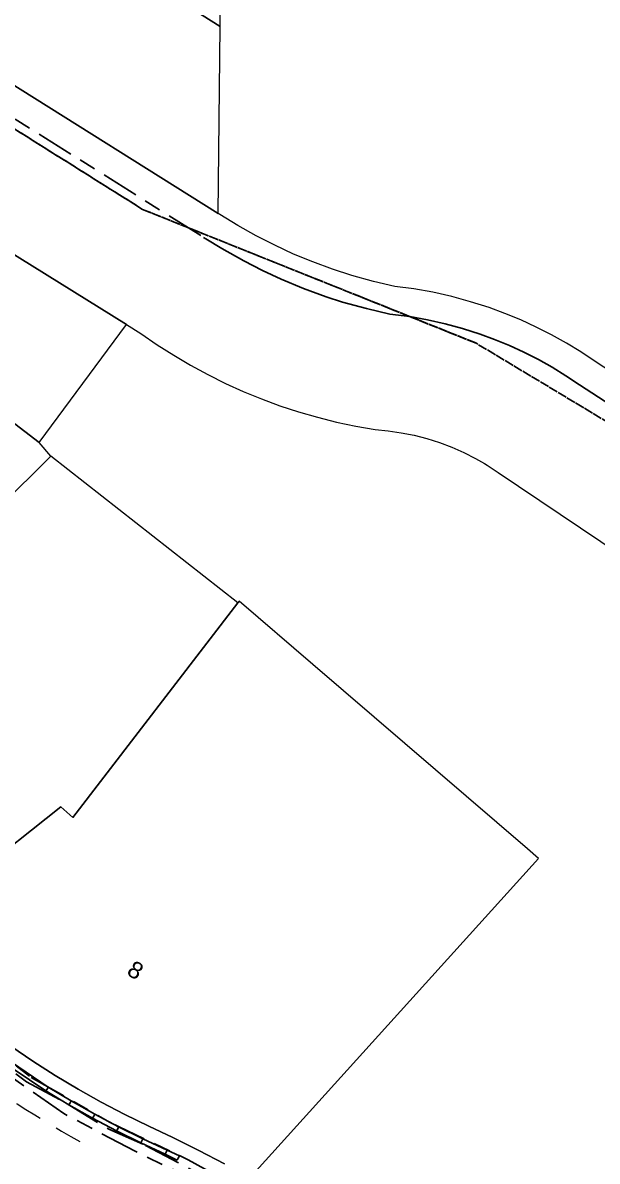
# Model space of a CAD drawing. Header units: metres. Extents: x 314728 to 315901, y 6265229 to 6266735.
# Drawn here: x 315578.6 to 315640, y 6265918 to 6266039.6 of the extents above; entities that cross this region are included whole.
import ezdxf

# ---------------------------------------------------------------- set-up
doc = ezdxf.new("R2010")
doc.units = ezdxf.units.M
for name, pattern in [('Cable Exist OH', [1, 1, 0]), ('Cable Exist UG', [8.2, 4, -1.2, 1.8, -1.2]), ('Dash', [5, 3, -2])]:
    doc.linetypes.add(name, pattern=pattern)
for name, color, linetype, lineweight in [('Cadastre Developer_SP_EXT', 250, 'Continuous', 5), ('Cadastre Land Parcels_SP_EXT', 250, 'Continuous', 5), ('Cadastre Roads_SP_EXT', 250, 'Continuous', 5)]:
    doc.layers.add(name, color=color, linetype=linetype, lineweight=lineweight)
for name, color, linetype in [('Duct_SP_EXT', 7, 'Continuous'), ('Mains_HV_EXT', 7, 'Continuous'), ('Mains_LV_EXT', 7, 'Continuous'), ('Mains_SL_EXT', 7, 'Continuous')]:
    doc.layers.add(name, color=color, linetype=linetype)
doc.styles.get("Standard").update_dxf_attribs({"font": 'arial.ttf'})

msp = doc.modelspace()

# ---------------------------------------------------------------- linework, layer by layer
at = {"layer": 'Cadastre Developer_SP_EXT', "linetype": 'Dash'}
msp.add_lwpolyline([(315569.8, 6265929.98, 0.039813), (315584.72, 6265920.09)], format="xyb", dxfattribs=at)
at = {"layer": 'Cadastre Land Parcels_SP_EXT', "linetype": 'Continuous'}
for points in [[(315583.12, 6266069.79), (315576.42, 6266059.62), (315575.44, 6266059.42), (315553.81, 6266073.15), (315553.87, 6266068.12), (315599.71, 6266039.26), (315599.67, 6266059.24), (315583.12, 6266069.79)], [(315599.5, 6266019.27), (315599.71, 6266039.26), (315553.87, 6266068.12), (315554.07, 6266047.79), (315599.5, 6266019.27)], [(315589.71, 6266007.39), (315555.18, 6266028.85), (315552.53, 6266027.34), (315552.22, 6266016.79), (315552, 6266016.53), (315580.36, 6265994.8), (315589.71, 6266007.39)], [(315581.6, 6265993.33), (315580.36, 6265994.8), (315552, 6266016.53), (315541.28, 6266003.84), (315565.11, 6265976.97), (315581.6, 6265993.33)], [(315581.6, 6265993.33), (315565.11, 6265976.97), (315541.28, 6266003.84), (315537.94, 6265999.88), (315567.65, 6265965.58), (315556.6, 6265952.8), (315558.36, 6265949.59), (315559.35, 6265947.97), (315560.45, 6265946.37), (315561.9, 6265944.27), (315563, 6265942.7), (315564.18, 6265941.18), (315582.69, 6265955.84), (315583.98, 6265954.71), (315601.62, 6265977.65), (315581.6, 6265993.33)]]:
    msp.add_lwpolyline(points, close=True, dxfattribs=at)
for points in [[(315602.9, 6265916.2), (315633.75, 6265950.35), (315632.56, 6265951.38), (315609.62, 6265971.05), (315609.62, 6265971.05), (315601.74, 6265977.82), (315601.62, 6265977.65), (315583.98, 6265954.71), (315582.69, 6265955.84), (315564.18, 6265941.18)], [(315577.34, 6265930.28), (315579.69, 6265928.68), (315582.09, 6265927.15), (315584.53, 6265925.68), (315587.01, 6265924.29), (315589.53, 6265922.96), (315592.08, 6265921.71), (315594.67, 6265920.5), (315597.45, 6265919.13), (315600.19, 6265917.71)]]:
    msp.add_lwpolyline(points, dxfattribs=at)
at = {"layer": 'Cadastre Roads_SP_EXT', "linetype": 'Continuous'}
for points in [[(315642.58, 6266001.64), (315639.8, 6266003.46), (315638.28, 6266004.47), (315636.72, 6266005.42), (315635.13, 6266006.31), (315633.5, 6266007.13), (315631.84, 6266007.89), (315630.16, 6266008.58), (315628.47, 6266009.2), (315626.48, 6266009.84), (315624.48, 6266010.38), (315622.46, 6266010.84), (315620.43, 6266011.2), (315618.38, 6266011.47), (315616.09, 6266012), (315613.8, 6266012.63), (315611.71, 6266013.31), (315609.61, 6266014.08), (315607.56, 6266014.93), (315605.54, 6266015.87), (315603.55, 6266016.88), (315601.62, 6266017.98), (315599.68, 6266019.16), (315599.5, 6266019.27), (315554.07, 6266047.79)], [(315555.18, 6266028.85), (315589.71, 6266007.39), (315591.25, 6266006.44), (315592.98, 6266005.24), (315594.75, 6266004.11), (315596.55, 6266003.04), (315598.4, 6266002.04), (315600.28, 6266001.1), (315602.19, 6266000.24), (315604.13, 6265999.44), (315606.1, 6265998.72), (315608.09, 6265998.06), (315610.11, 6265997.48), (315612.15, 6265996.98), (315614.2, 6265996.54), (315616.27, 6265996.18), (315617.67, 6265996.05), (315619.06, 6265995.84), (315620.44, 6265995.56), (315621.81, 6265995.21), (315623.15, 6265994.78), (315624.47, 6265994.28), (315625.76, 6265993.71), (315627.02, 6265993.08), (315627.97, 6265992.53), (315628.24, 6265992.38), (315629.42, 6265991.58), (315653.65, 6265975.3)], [(315600.19, 6265917.71), (315597.45, 6265919.13), (315594.67, 6265920.5), (315592.08, 6265921.71), (315589.53, 6265922.96), (315587.01, 6265924.29), (315584.53, 6265925.68), (315582.09, 6265927.15), (315579.69, 6265928.68), (315577.34, 6265930.28)]]:
    msp.add_lwpolyline(points, dxfattribs=at)
at = {"layer": 'Duct_SP_EXT'}
for p, q in [((315573.94, 6265930.31), (315581.09, 6265925.49)), ((315574.23, 6265930.7), (315581.34, 6265925.89)), ((315581.09, 6265925.49), (315581.21, 6265925.69)), ((315581.09, 6265925.49), (315583.55, 6265924.01)), ((315581.34, 6265925.89), (315581.21, 6265925.69)), ((315581.34, 6265925.89), (315583.8, 6265924.42)), ((315583.55, 6265924.01), (315583.68, 6265924.21)), ((315583.55, 6265924.01), (315586.08, 6265922.59)), ((315583.8, 6265924.42), (315583.68, 6265924.21)), ((315583.8, 6265924.42), (315586.31, 6265923.01)), ((315586.08, 6265922.59), (315586.2, 6265922.8)), ((315586.08, 6265922.59), (315588.65, 6265921.23)), ((315586.31, 6265923.01), (315586.2, 6265922.8)), ((315586.31, 6265923.01), (315588.86, 6265921.66)), ((315588.65, 6265921.23), (315588.76, 6265921.45)), ((315588.65, 6265921.23), (315591.24, 6265919.96)), ((315588.86, 6265921.66), (315588.76, 6265921.45)), ((315588.86, 6265921.66), (315591.45, 6265920.39)), ((315591.24, 6265919.96), (315591.35, 6265920.17)), ((315591.24, 6265919.96), (315593.83, 6265918.75)), ((315591.45, 6265920.39), (315591.35, 6265920.17)), ((315591.45, 6265920.39), (315594.04, 6265919.18)), ((315593.83, 6265918.75), (315593.93, 6265918.96)), ((315593.83, 6265918.75), (315595.13, 6265918.11)), ((315594.04, 6265919.18), (315593.93, 6265918.96)), ((315594.04, 6265919.18), (315595.35, 6265918.54)), ((315595.13, 6265918.11), (315595.24, 6265918.32)), ((315595.35, 6265918.54), (315595.24, 6265918.32))]:
    msp.add_line(p, q, dxfattribs=at)
at = {"layer": 'Mains_HV_EXT', "linetype": 'Cable Exist OH'}
msp.add_lwpolyline([(315658.37, 6265986.6), (315627.03, 6266005.43), (315591.43, 6266019.7), (315550.75, 6266045.24), (315549.78, 6266075.83)], dxfattribs=at)
at = {"layer": 'Mains_HV_EXT', "linetype": 'Cable Exist UG'}
for points in [[(315566.47, 6266036.47), (315597.93, 6266016.71), (315598.17, 6266016.57), (315599.91, 6266015.51), (315602.25, 6266014.19), (315604.23, 6266013.17), (315606.25, 6266012.23), (315608.61, 6266011.25), (315611.05, 6266010.35), (315612.79, 6266009.79), (315615.35, 6266009.11), (315617.85, 6266008.51), (315619.97, 6266008.25), (315621.87, 6266007.89), (315623.75, 6266007.47), (315625.63, 6266006.97), (315627.49, 6266006.37), (315629.05, 6266005.79), (315630.65, 6266005.15), (315632.19, 6266004.43), (315633.73, 6266003.65), (315635.19, 6266002.85), (315636.65, 6266001.93), (315638.13, 6266000.97), (315641.81, 6265998.55)], [(315635.32, 6265883), (315629.22, 6265890.82), (315622.95, 6265897.46), (315615.76, 6265903.85), (315610.73, 6265907.67), (315604.51, 6265911.76), (315598.2, 6265915.36), (315590.62, 6265919.06), (315583, 6265923.07), (315566.99, 6265934.29)]]:
    msp.add_lwpolyline(points, dxfattribs=at)
at = {"layer": 'Mains_LV_EXT', "linetype": 'Cable Exist OH'}
msp.add_lwpolyline([(315550.75, 6266045.24), (315591.43, 6266019.7)], dxfattribs=at)
at = {"layer": 'Mains_LV_EXT', "linetype": 'Cable Exist UG'}
msp.add_lwpolyline([(315573.86, 6265943.78), (315566.46, 6265936.51), (315573.75, 6265930.47), (315579.03, 6265926.46), (315583.2, 6265924.21), (315587.8, 6265921.41), (315591.73, 6265919.67), (315604.39, 6265912.94), (315604.9, 6265911.07), (315606.92, 6265909.7), (315608.79, 6265910.12), (315615.45, 6265905.25), (315618.58, 6265902.91), (315624.69, 6265897.16), (315631.6, 6265889.25), (315637.32, 6265881.96), (315637.36, 6265880.18), (315639.63, 6265878.67), (315641.17, 6265879.57), (315647.55, 6265875.96)], dxfattribs=at)
at = {"layer": 'Mains_SL_EXT', "linetype": 'Cable Exist OH'}
msp.add_lwpolyline([(315550.75, 6266045.24), (315591.43, 6266019.7), (315627.09, 6266005.39)], dxfattribs=at)
at = {"layer": 'Mains_SL_EXT', "linetype": 'Cable Exist UG'}
msp.add_lwpolyline([(315561.3, 6265941.4), (315565.94, 6265937.76), (315573.75, 6265931.32), (315579.52, 6265926.94), (315587.97, 6265922.11), (315596.29, 6265918.14), (315605.35, 6265913.11), (315606.65, 6265911.57)], dxfattribs=at)

# ---------------------------------------------------------------- texts
at = {"layer": 'Cadastre Land Parcels_SP_EXT'}
msp.add_text('8', height=1.8, rotation=329.1556, dxfattribs=at).set_placement((315589.61, 6265937.99))

doc.saveas('drawing.dxf')
